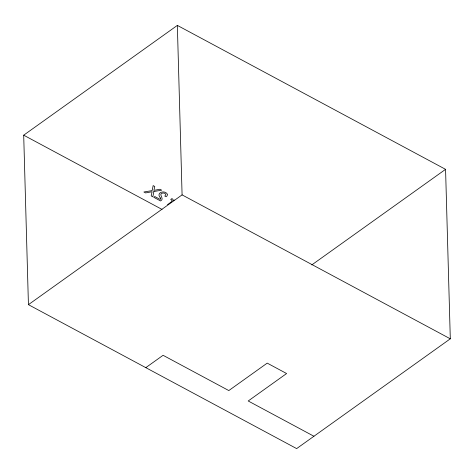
<?xml version="1.0" encoding="UTF-8"?>
<svg xmlns="http://www.w3.org/2000/svg" width="474" height="474" viewBox="0 0 474 474"><rect width="100%" height="100%" fill="white"/><g stroke="black" fill="none" stroke-linecap="round" stroke-linejoin="round"><path stroke-width="0.71" d="M23.7 135.185L177.353 25.4L445.566 169.337L450.3 338.815L296.647 448.6L28.434 304.664L23.7 135.185L162.049 209.431M167.529 204.685L171.878 201.42L171.872 200.182L170.729 199.436L171.908 198.6L172.921 199.252L173.075 200.804L174.219 199.987M28.434 304.664L182.087 194.879L177.353 25.4M145.796 367.646L163.08 355.299L228.806 390.57L267.218 363.125L286.61 373.536L248.204 400.98L313.93 436.252M311.797 264.913L445.566 169.337M182.087 194.879L450.3 338.815M160.579 198.144L160.259 199.471L154.832 196.556L153.777 197.308L160.603 200.97C163.974 199.198 160.668 196.455 160.816 194.127C161.972 192.515 165.165 192.634 165.882 194.565L164.804 196.07L166.072 196.751L166.996 195.934L167.559 194.488C165.213 189.44 155.117 192.474 160.579 198.144M153.854 191.52L152.847 196.805L151.182 195.916L152.095 191.727L145.607 192.924L143.895 192L152.142 190.601L153.149 185.601L154.791 186.483L153.896 190.352L159.975 189.262L161.705 190.192L153.854 191.52"/></g></svg>
